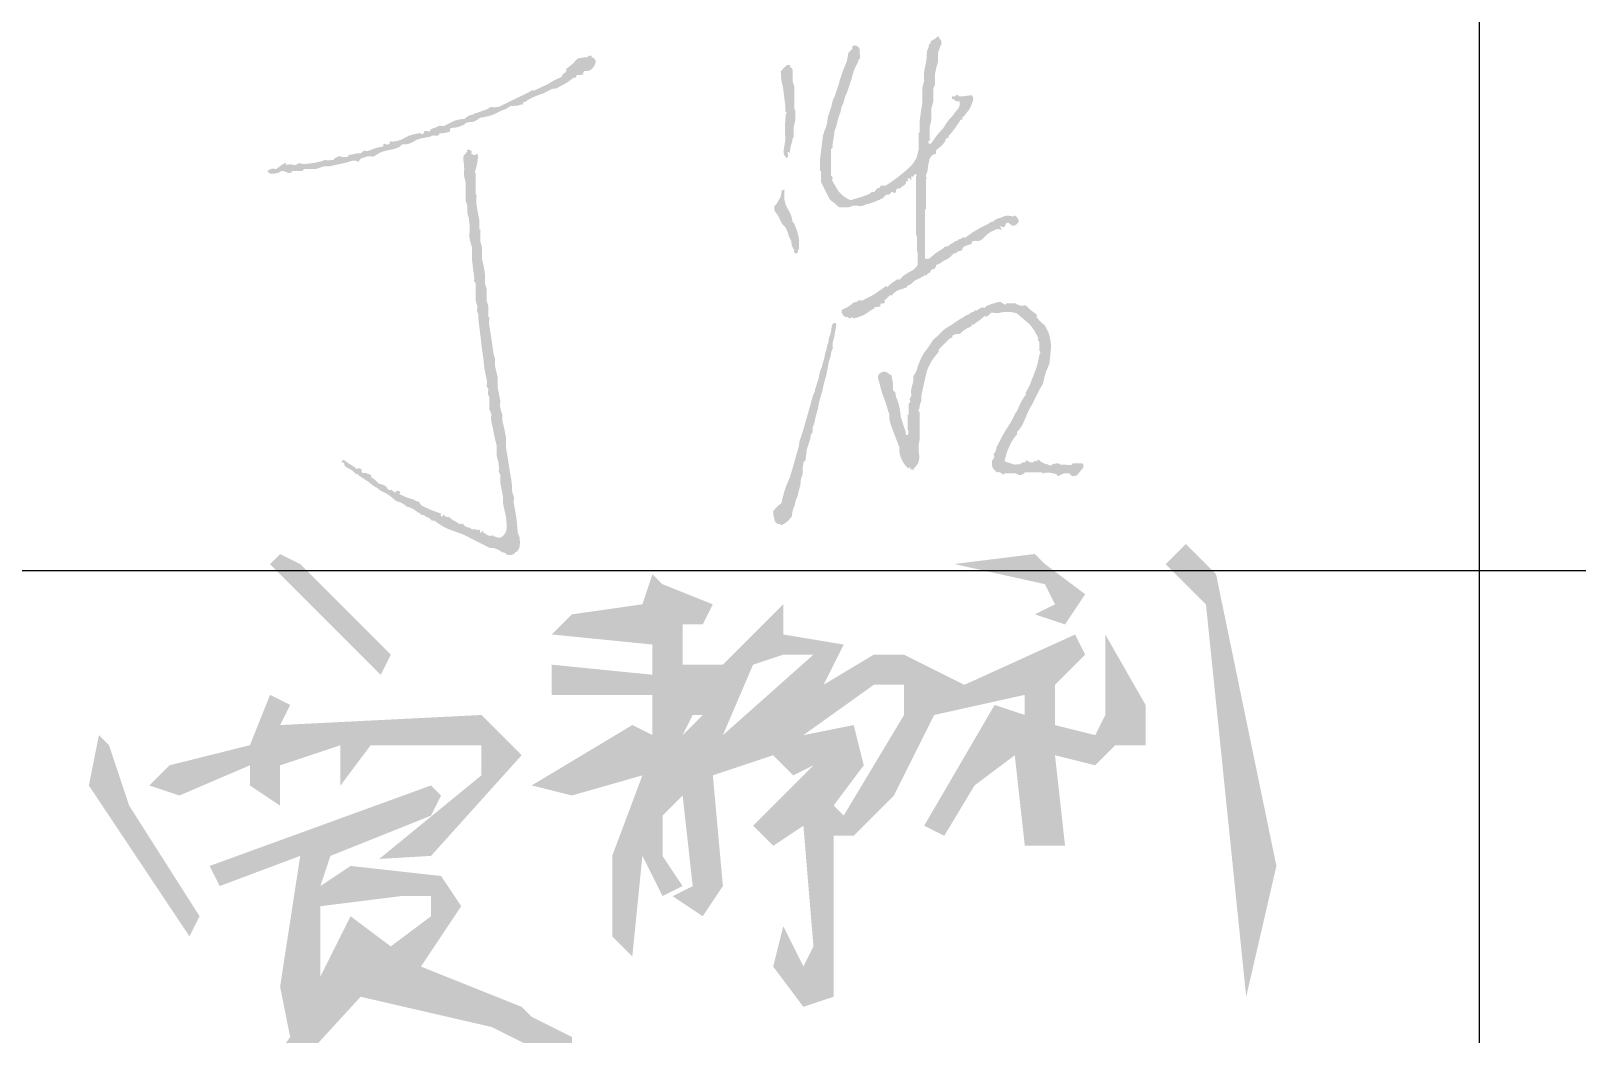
# Model space of a CAD drawing. Extents: x 6128144 to 12201635, y -1670122 to -706096.
# Drawn here: x 6270438 to 6271359, y -751641 to -751043 of the extents above; entities that cross this region are included whole.
import ezdxf

# ---------------------------------------------------------------- set-up
doc = ezdxf.new("R2010")
doc.units = 0
doc.header["$LTSCALE"] = 1000
doc.header["$MEASUREMENT"] = 0
doc.layers.get('0').update_dxf_attribs({"linetype": 'CONTINUOUS'})

msp = doc.modelspace()

# ---------------------------------------------------------------- hatches: boundary and pattern name
h = msp.add_hatch(color=256)
h.dxf.hatch_style = 1
h.paths.add_polyline_path([(6270687.55, -751102.93), (6270687.38, -751102.04), (6270687.53, -751101.44), (6270688.1, -751100.75), (6270691.22, -751100.4), (6270692.8, -751100), (6270695.72, -751098.84), (6270696.96, -751097.74), (6270697.88, -751097.34), (6270699.53, -751097.21), (6270701.25, -751097.04), (6270702.15, -751096.74), (6270703.62, -751095.85), (6270704.25, -751095.55), (6270704.55, -751095.31), (6270704.98, -751094.76), (6270710.39, -751093.74), (6270713.1, -751092.84), (6270718.05, -751090.4), (6270720.34, -751089.58), (6270721.46, -751089.02), (6270723.49, -751087.68), (6270725.24, -751087.56), (6270726.11, -751087.5), (6270727.85, -751087.41), (6270729.12, -751086.95), (6270729.78, -751086.78), (6270731.12, -751086.59), (6270731.04, -751085.9), (6270731.51, -751085.3), (6270732.21, -751085.23), (6270734.68, -751083.58), (6270736.01, -751082.86), (6270738.74, -751081.69), (6270740.24, -751081.08), (6270741.01, -751080.8), (6270742.55, -751080.33), (6270744.95, -751079.12), (6270746.14, -751078.52), (6270748.54, -751077.33), (6270750.37, -751077.24), (6270751.35, -751076.94), (6270752.9, -751075.97), (6270756.34, -751074.21), (6270758, -751073.16), (6270761.07, -751070.8), (6270761.72, -751070.8), (6270762.05, -751070.8), (6270762.7, -751070.8), (6270762.62, -751070.11), (6270762.77, -751069.66), (6270763.25, -751069.16), (6270764.79, -751069.22), (6270765.6, -751069.11), (6270767.06, -751068.62), (6270766.87, -751067.63), (6270767.69, -751066.68), (6270768.69, -751066.71), (6270770.21, -751066.62), (6270771.05, -751066.3), (6270772.23, -751065.35), (6270773.18, -751064.17), (6270773.58, -751063.49), (6270774.14, -751062.08), (6270774.38, -751061.11), (6270774.23, -751060.41), (6270773.59, -751059.63), (6270773.24, -751058.99), (6270772.68, -751058.72), (6270771.96, -751058.82), (6270771.96, -751058.38), (6270771.96, -751058.16), (6270771.96, -751057.73), (6270770.83, -751057.57), (6270770.09, -751057.79), (6270769.24, -751058.54), (6270766.93, -751058.73), (6270765.78, -751058.9), (6270763.52, -751059.36), (6270760.98, -751062.06), (6270759.61, -751063.32), (6270756.71, -751065.62), (6270756.8, -751066.74), (6270756.35, -751067.56), (6270755.35, -751068.07), (6270754.66, -751068.83), (6270754.37, -751069.3), (6270753.99, -751070.25), (6270750.42, -751071.94), (6270748.67, -751072.87), (6270745.28, -751074.88), (6270742.21, -751076.27), (6270740.69, -751076.98), (6270737.65, -751078.42), (6270736.53, -751078.26), (6270735.78, -751078.49), (6270734.93, -751079.24), (6270727.51, -751082.8), (6270723.8, -751084.59), (6270716.41, -751088.22), (6270715.32, -751088.23), (6270714.77, -751088.29), (6270713.69, -751088.49), (6270712.27, -751088.19), (6270711.29, -751088.41), (6270710.15, -751089.31), (6270707.43, -751090.3), (6270706.07, -751090.79), (6270703.34, -751091.76), (6270702.38, -751091.93), (6270701.88, -751092.18), (6270701.17, -751092.85), (6270699.79, -751092.94), (6270699.05, -751093.19), (6270697.9, -751093.94), (6270697.15, -751094.34), (6270696.79, -751094.63), (6270696.26, -751095.3), (6270693.84, -751095.52), (6270692.62, -751095.74), (6270690.27, -751096.39), (6270687.66, -751097.69), (6270686.35, -751098.34), (6270683.74, -751099.66), (6270681.77, -751099.38), (6270680.61, -751099.57), (6270678.84, -751100.48), (6270677.11, -751101.01), (6270676.23, -751101.57), (6270675.03, -751102.93), (6270673.78, -751102.51), (6270673.05, -751102.44), (6270671.76, -751102.65), (6270672.09, -751102.74), (6270672.25, -751103.2), (6270672.03, -751103.47), (6270671.4, -751104.23), (6270670.36, -751104.35), (6270669.58, -751103.74), (6270665.06, -751104.66), (6270662.8, -751105.45), (6270658.69, -751107.55), (6270656.38, -751108.38), (6270655.14, -751108.66), (6270652.7, -751108.92), (6270652.67, -751108.67), (6270652.36, -751108.52), (6270652.15, -751108.64), (6270651.62, -751108.89), (6270651.4, -751109.46), (6270651.61, -751110.01), (6270650.67, -751110.56), (6270649.92, -751110.64), (6270648.89, -751110.28), (6270648.47, -751110.12), (6270648.1, -751110.22), (6270647.8, -751110.55), (6270647.8, -751110.99), (6270647.8, -751111.2), (6270647.8, -751111.64), (6270643.81, -751112.61), (6270641.84, -751113.21), (6270638, -751114.63), (6270636.96, -751114.28), (6270636.22, -751114.35), (6270635.27, -751114.91), (6270634.43, -751115.67), (6270633.67, -751115.89), (6270632.55, -751115.72), (6270630.59, -751116.18), (6270629.61, -751116.4), (6270627.65, -751116.81), (6270627.53, -751116.6), (6270627.35, -751116.51), (6270627.1, -751116.54), (6270627.1, -751116.98), (6270627.1, -751117.19), (6270627.1, -751117.63), (6270625.41, -751118.05), (6270624.48, -751118.11), (6270622.75, -751117.9), (6270621.71, -751117.54), (6270620.97, -751117.62), (6270620.03, -751118.17), (6270619.04, -751118.63), (6270618.56, -751118.99), (6270617.85, -751119.81), (6270616.75, -751119.82), (6270616.2, -751119.87), (6270615.12, -751120.08), (6270613.39, -751119.83), (6270612.39, -751119.95), (6270610.77, -751120.62), (6270606.46, -751121.54), (6270604.26, -751121.87), (6270599.88, -751122.26), (6270598.21, -751121.72), (6270597.01, -751121.87), (6270595.52, -751122.8), (6270593.98, -751122.7), (6270593.21, -751122.59), (6270591.71, -751122.26), (6270590.92, -751122.64), (6270590.39, -751122.7), (6270589.53, -751122.53), (6270589.7, -751122.11), (6270589.6, -751121.73), (6270589.26, -751121.44), (6270587.01, -751122.86), (6270585.92, -751123.63), (6270583.81, -751125.25), (6270582.08, -751124.93), (6270581.05, -751125.06), (6270579.45, -751125.8), (6270578.98, -751125.9), (6270578.7, -751126.45), (6270578.91, -751126.89), (6270579.35, -751127.32), (6270579.56, -751127.54), (6270580, -751127.98), (6270582.08, -751128), (6270583.14, -751127.89), (6270585.17, -751127.43), (6270586.89, -751126.47), (6270588.27, -751126.39), (6270590.07, -751127.16), (6270591.31, -751127.61), (6270592.2, -751127.53), (6270593.34, -751126.89), (6270593.34, -751126.67), (6270593.34, -751126.56), (6270593.34, -751126.34), (6270595.74, -751126.34), (6270596.94, -751126.34), (6270599.33, -751126.34), (6270599.77, -751125.91), (6270599.99, -751125.69), (6270600.42, -751125.25), (6270603.14, -751125.25), (6270604.51, -751125.25), (6270607.23, -751125.25), (6270609.19, -751124.6), (6270610.17, -751124.27), (6270612.13, -751123.62), (6270614.87, -751123.66), (6270616.28, -751123.49), (6270618.94, -751122.8), (6270621.99, -751122.18), (6270623.52, -751121.85), (6270626.56, -751121.17), (6270628.62, -751120.4), (6270629.81, -751120.22), (6270632.01, -751120.35), (6270632.16, -751120.77), (6270632.76, -751120.92), (6270633.09, -751120.62), (6270633.53, -751119.97), (6270633.75, -751119.64), (6270634.18, -751118.99), (6270635.82, -751118.45), (6270636.63, -751118.17), (6270638.27, -751117.63), (6270639.69, -751117.59), (6270640.41, -751117.65), (6270641.81, -751117.9), (6270645.3, -751115.66), (6270647.31, -751114.8), (6270651.34, -751113.82), (6270653.91, -751113.32), (6270655.19, -751112.93), (6270657.6, -751111.91), (6270658.15, -751111.37), (6270658.42, -751111.09), (6270658.96, -751110.55), (6270661.52, -751110.46), (6270662.86, -751110.17), (6270665.22, -751109.19), (6270667.05, -751108.06), (6270668.07, -751107.61), (6270670.13, -751107.01), (6270672.3, -751106.57), (6270673.39, -751106.36), (6270675.57, -751105.92), (6270676.97, -751105.28), (6270677.86, -751105.16), (6270679.38, -751105.38), (6270680.31, -751105.23), (6270680.85, -751104.84), (6270681.29, -751104.01), (6270683.82, -751103.74), (6270685.08, -751103.52)])
h.paths.add_polyline_path([(6270704.14, -751151.51), (6270703.62, -751148.67), (6270703.17, -751145.43), (6270703.12, -751143.76), (6270703.34, -751140.5), (6270703.13, -751140.5), (6270702.8, -751140.5), (6270702.8, -751135.27), (6270702.8, -751132.66), (6270702.8, -751127.43), (6270702.38, -751127.28), (6270702.23, -751126.68), (6270702.53, -751126.34), (6270703.32, -751123.33), (6270703.65, -751121.8), (6270704.16, -751118.72), (6270704.17, -751117.61), (6270704.05, -751117.02), (6270703.62, -751116), (6270702.71, -751116.79), (6270701.65, -751116.89), (6270700.62, -751116.27), (6270700.29, -751116.18), (6270700.13, -751115.72), (6270700.35, -751115.45), (6270700.35, -751114.67), (6270699.99, -751114.12), (6270699.26, -751113.82), (6270698.52, -751113.59), (6270698, -751113.67), (6270697.35, -751114.09), (6270697.69, -751114.17), (6270697.84, -751114.64), (6270697.63, -751114.91), (6270696.92, -751115.82), (6270696.53, -751116.26), (6270695.72, -751117.08), (6270695.4, -751118.13), (6270695.34, -751118.72), (6270695.45, -751119.81), (6270695.89, -751123.49), (6270695.94, -751125.37), (6270695.72, -751129.07), (6270696.16, -751130.59), (6270696.37, -751131.35), (6270696.81, -751132.88), (6270696.81, -751137.45), (6270696.81, -751139.74), (6270696.81, -751144.31), (6270697.25, -751145.4), (6270697.46, -751145.95), (6270697.9, -751147.04), (6270697.72, -751150.1), (6270697.89, -751151.71), (6270698.72, -751154.66), (6270699.15, -751159), (6270699.21, -751161.2), (6270698.99, -751165.55), (6270699.53, -751168.19), (6270699.86, -751169.5), (6270700.62, -751172.09), (6270700.62, -751175.14), (6270700.62, -751176.66), (6270700.62, -751179.71), (6270700.73, -751180.58), (6270700.78, -751181.02), (6270700.89, -751181.89), (6270701.33, -751185.37), (6270701.55, -751187.12), (6270701.98, -751190.6), (6270701.78, -751191.72), (6270702.02, -751192.5), (6270702.8, -751193.32), (6270702.8, -751197.46), (6270702.8, -751199.53), (6270702.8, -751203.67), (6270703.24, -751205.2), (6270703.45, -751205.96), (6270703.89, -751207.48), (6270703.54, -751209.2), (6270703.67, -751210.26), (6270704.43, -751211.84), (6270704.43, -751213.15), (6270704.43, -751213.8), (6270704.43, -751215.11), (6270704.54, -751215.98), (6270704.6, -751216.41), (6270704.71, -751217.29), (6270705.14, -751220.77), (6270705.36, -751222.51), (6270705.79, -751226), (6270706.01, -751227.96), (6270706.12, -751228.94), (6270706.34, -751230.9), (6270706.78, -751233.95), (6270706.99, -751235.47), (6270707.43, -751238.52), (6270707.82, -751242.91), (6270708.15, -751245.1), (6270709.06, -751249.41), (6270709.5, -751251.55), (6270709.55, -751252.69), (6270709.33, -751254.86), (6270709.77, -751255.51), (6270709.99, -751255.84), (6270710.42, -751256.49), (6270710.03, -751258.43), (6270710.16, -751259.59), (6270710.97, -751261.4), (6270710.97, -751264.23), (6270710.97, -751265.64), (6270710.97, -751268.47), (6270711.4, -751269.56), (6270711.62, -751270.11), (6270712.06, -751271.2), (6270711.97, -751274.26), (6270712.14, -751275.84), (6270712.87, -751278.82), (6270713.71, -751283.42), (6270714.2, -751285.72), (6270715.32, -751290.26), (6270715.32, -751292.65), (6270715.32, -751293.85), (6270715.32, -751296.25), (6270716.21, -751299.44), (6270716.49, -751301.11), (6270716.69, -751304.42), (6270716.51, -751305.54), (6270716.74, -751306.29), (6270717.5, -751307.14), (6270717.5, -751309.32), (6270717.5, -751310.41), (6270717.5, -751312.58), (6270718.14, -751315.85), (6270718.47, -751317.49), (6270719.14, -751320.75), (6270719.05, -751323.82), (6270719.22, -751325.4), (6270719.95, -751328.38), (6270720.81, -751332.57), (6270721.08, -751334.72), (6270721.32, -751339), (6270720.92, -751341.25), (6270720.36, -751342.44), (6270718.86, -751344.17), (6270717.46, -751345.01), (6270716.28, -751345.09), (6270714.78, -751344.44), (6270714.05, -751344.42), (6270713.6, -751344.2), (6270713.15, -751343.62), (6270711.53, -751343.93), (6270710.54, -751343.8), (6270709.06, -751343.08), (6270708.57, -751342.46), (6270707.9, -751342.27), (6270707.16, -751342.54), (6270707.43, -751341.93), (6270707.34, -751341.38), (6270706.88, -751340.9), (6270706.34, -751341.45), (6270706.07, -751341.72), (6270705.52, -751342.26), (6270705.42, -751341.5), (6270705.36, -751341.12), (6270705.2, -751340), (6270704.58, -751340.37), (6270703.83, -751340.44), (6270702.8, -751340.09), (6270701.21, -751340.08), (6270700.34, -751339.83), (6270698.99, -751339), (6270697.41, -751338.66), (6270696.59, -751338.22), (6270695.45, -751337.09), (6270695.36, -751336.76), (6270694.9, -751336.6), (6270694.63, -751336.82), (6270693.12, -751336.74), (6270692.27, -751336.41), (6270691.09, -751335.46), (6270689.34, -751334.57), (6270688.5, -751334.01), (6270687.01, -751332.73), (6270685.87, -751332.77), (6270685.21, -751332.57), (6270684.28, -751331.92), (6270683.85, -751331.48), (6270683.63, -751331.26), (6270683.2, -751330.83), (6270683.2, -751331.37), (6270683.2, -751331.64), (6270683.2, -751332.19), (6270682.76, -751332.19), (6270682.54, -751332.19), (6270682.11, -751332.19), (6270681.89, -751331.64), (6270682.12, -751331.08), (6270682.65, -751330.83), (6270677.78, -751329.08), (6270675.37, -751328.1), (6270670.67, -751325.93), (6270669.83, -751325.11), (6270669.47, -751324.57), (6270669.04, -751323.48), (6270667.76, -751323.4), (6270667.07, -751323.14), (6270666.04, -751322.39), (6270662.35, -751321.25), (6270660.53, -751320.53), (6270657.06, -751318.85), (6270657.59, -751318.6), (6270657.81, -751318.03), (6270657.6, -751317.49), (6270656.8, -751317.11), (6270656.28, -751317.05), (6270655.42, -751317.21), (6270655.32, -751317.69), (6270654.77, -751317.96), (6270654.33, -751317.76), (6270653.58, -751317.36), (6270653.23, -751317.06), (6270652.7, -751316.4), (6270651.73, -751316.64), (6270651.03, -751316.49), (6270650.25, -751315.85), (6270649.41, -751314.55), (6270648.69, -751313.97), (6270647.25, -751313.4), (6270645.56, -751312.92), (6270644.71, -751312.44), (6270643.44, -751311.22), (6270642.55, -751310.24), (6270641.95, -751309.82), (6270640.72, -751309.32), (6270640.63, -751308.29), (6270640.24, -751307.67), (6270639.36, -751307.14), (6270638.35, -751306.9), (6270637.85, -751306.74), (6270636.91, -751306.32), (6270636.05, -751306.5), (6270635.52, -751306.43), (6270634.73, -751306.05), (6270634.9, -751305.17), (6270634.75, -751304.57), (6270634.18, -751303.87), (6270633.54, -751303.73), (6270633.21, -751303.68), (6270632.55, -751303.6), (6270631.99, -751304), (6270631.13, -751303.71), (6270630.92, -751303.05), (6270628.46, -751301.63), (6270627.26, -751300.87), (6270624.93, -751299.24), (6270624.38, -751298.7), (6270623.39, -751298.84), (6270623.02, -751299.51), (6270622.81, -751299.63), (6270622.72, -751299.82), (6270622.75, -751300.06), (6270623.43, -751299.98), (6270623.88, -751300.13), (6270624.38, -751300.6), (6270624.61, -751301.91), (6270625.13, -751302.67), (6270626.29, -751303.33), (6270628.54, -751304.56), (6270629.62, -751305.35), (6270631.46, -751307.14), (6270632.18, -751307.01), (6270632.76, -751307.3), (6270633.09, -751307.96), (6270636.91, -751310.4), (6270638.77, -751311.71), (6270642.35, -751314.49), (6270643.75, -751315.2), (6270644.43, -751315.65), (6270645.62, -751316.67), (6270649.8, -751318.85), (6270651.8, -751320.19), (6270655.42, -751323.2), (6270657.34, -751323.77), (6270658.29, -751324.16), (6270660.05, -751325.11), (6270661.26, -751326.17), (6270662.04, -751326.59), (6270663.59, -751327.02), (6270665.46, -751327.86), (6270666.37, -751328.42), (6270667.95, -751329.74), (6270669.16, -751330.27), (6270669.75, -751330.68), (6270670.67, -751331.64), (6270671.42, -751331.38), (6270672.08, -751331.57), (6270672.58, -751332.19), (6270674.39, -751332.94), (6270675.27, -751333.53), (6270676.66, -751334.91), (6270677.79, -751334.76), (6270678.53, -751334.98), (6270679.38, -751335.73), (6270683.07, -751338.2), (6270685.07, -751339.26), (6270689.19, -751340.9), (6270694.12, -751342.61), (6270696.54, -751343.66), (6270701.17, -751346.08), (6270705.31, -751348.13), (6270707.38, -751349.17), (6270711.51, -751351.25), (6270713.05, -751351.19), (6270713.86, -751351.31), (6270715.32, -751351.79), (6270716.67, -751352.48), (6270717.33, -751352.86), (6270718.59, -751353.7), (6270719.8, -751353.88), (6270720.45, -751354.21), (6270721.32, -751355.06), (6270723.15, -751355.4), (6270724.24, -751355.28), (6270725.94, -751354.52), (6270726.34, -751353.73), (6270726.97, -751353.37), (6270727.85, -751353.43), (6270727.72, -751352.71), (6270728.02, -751352.13), (6270728.67, -751351.79), (6270729.11, -751348.99), (6270729.17, -751347.54), (6270728.94, -751344.71), (6270728.5, -751343.62), (6270728.29, -751343.08), (6270727.85, -751341.99), (6270727.36, -751335.86), (6270726.98, -751332.8), (6270725.94, -751326.74), (6270725.51, -751324.38), (6270725.46, -751323.14), (6270725.67, -751320.75), (6270725.24, -751319.66), (6270725.02, -751319.12), (6270724.58, -751318.03), (6270724.34, -751313.21), (6270724.06, -751310.8), (6270723.22, -751306.05), (6270722.3, -751299.94), (6270721.81, -751296.89), (6270720.77, -751290.8), (6270720.77, -751288.41), (6270720.77, -751287.21), (6270720.77, -751284.81), (6270720.02, -751280.87), (6270719.59, -751278.9), (6270718.59, -751275.01), (6270718.77, -751272.6), (6270718.59, -751271.3), (6270717.78, -751269.02), (6270717.34, -751266.88), (6270717.29, -751265.74), (6270717.5, -751263.57), (6270716.86, -751260.3), (6270716.54, -751258.67), (6270715.87, -751255.4), (6270715.87, -751253.01), (6270715.87, -751251.81), (6270715.87, -751249.41), (6270715.23, -751246.58), (6270714.91, -751245.16), (6270714.24, -751242.34), (6270714.38, -751239.49), (6270714.21, -751238), (6270713.42, -751235.26), (6270712.6, -751229.37), (6270712.17, -751226.43), (6270711.24, -751220.55), (6270710.8, -751217.75), (6270710.74, -751216.3), (6270710.97, -751213.47), (6270710.75, -751213.47), (6270710.42, -751213.47), (6270710.42, -751211.08), (6270710.42, -751209.88), (6270710.42, -751207.48), (6270709.99, -751205.96), (6270709.77, -751205.2), (6270709.33, -751203.67), (6270709.33, -751200.84), (6270709.33, -751199.42), (6270709.33, -751196.59), (6270708.9, -751195.28), (6270708.68, -751194.63), (6270708.25, -751193.32), (6270708.25, -751190.93), (6270708.25, -751189.73), (6270708.25, -751187.33), (6270707.73, -751184.04), (6270707.4, -751182.4), (6270706.61, -751179.17), (6270706.61, -751176.33), (6270706.61, -751174.92), (6270706.61, -751172.09), (6270706.18, -751170.56), (6270705.96, -751169.8), (6270705.52, -751168.27), (6270705.52, -751165.44), (6270705.52, -751164.03), (6270705.52, -751161.19), (6270705.3, -751161.19), (6270704.98, -751161.19), (6270704.98, -751159.02), (6270704.98, -751157.93), (6270704.98, -751155.75), (6270704.41, -751152.92)])
h.paths.add_polyline_path([(6270909.46, -751257.58), (6270910.18, -751254.06), (6270910.62, -751252.31), (6270911.64, -751248.87), (6270912.08, -751246.69), (6270912.3, -751245.6), (6270912.73, -751243.42), (6270913.22, -751240.78), (6270913.55, -751239.46), (6270914.36, -751236.89), (6270914.67, -751234.88), (6270914.95, -751233.87), (6270915.73, -751231.99), (6270915.62, -751229.36), (6270915.79, -751227.98), (6270916.54, -751225.45), (6270917.08, -751222.19), (6270917.35, -751220.55), (6270917.9, -751217.29), (6270917.26, -751217.15), (6270916.93, -751217.09), (6270916.27, -751217.01), (6270915.83, -751217.45), (6270915.62, -751217.67), (6270915.18, -751218.1), (6270914.73, -751221.53), (6270914.34, -751223.25), (6270913.28, -751226.54), (6270913.08, -751228.33), (6270912.85, -751229.23), (6270912.19, -751230.9), (6270911.91, -751232.67), (6270911.69, -751233.56), (6270911.1, -751235.26), (6270910.64, -751237.91), (6270910.31, -751239.23), (6270909.46, -751241.79), (6270909.23, -751243.15), (6270909, -751243.83), (6270908.37, -751245.06), (6270907.82, -751246.99), (6270907.6, -751247.98), (6270907.29, -751249.96), (6270906.41, -751252.57), (6270905.98, -751253.88), (6270905.11, -751256.49), (6270904.96, -751257.86), (6270904.72, -751258.58), (6270904.02, -751259.76), (6270901.64, -751268.26), (6270900.44, -751272.51), (6270898.03, -751281), (6270897.16, -751283.61), (6270896.72, -751284.92), (6270895.85, -751287.53), (6270895.53, -751290.08), (6270895.26, -751291.35), (6270894.49, -751293.8), (6270892.78, -751299.91), (6270891.91, -751302.96), (6270890.13, -751309.04), (6270887.89, -751314.23), (6270886.95, -751316.93), (6270885.5, -751322.39), (6270885.26, -751323.94), (6270884.66, -751324.83), (6270883.32, -751325.65), (6270882.12, -751326.96), (6270881.52, -751327.61), (6270880.33, -751328.92), (6270880.19, -751330.89), (6270880.31, -751331.93), (6270880.87, -751333.82), (6270881.14, -751335.28), (6270881.75, -751336.12), (6270883.05, -751336.82), (6270883.98, -751336.86), (6270884.5, -751337.05), (6270885.23, -751337.63), (6270887.88, -751335.91), (6270889.13, -751334.84), (6270891.22, -751332.46), (6270891.66, -751329.46), (6270892.05, -751327.95), (6270893.13, -751325.11), (6270893.51, -751323.08), (6270893.85, -751322.06), (6270894.76, -751320.21), (6270895.3, -751317.57), (6270895.63, -751316.26), (6270896.39, -751313.67), (6270896.51, -751311.01), (6270896.79, -751309.63), (6270897.76, -751307.14), (6270897.72, -751304.3), (6270897.83, -751302.86), (6270898.3, -751300.06), (6270898.74, -751299.62), (6270898.95, -751299.41), (6270899.39, -751298.97), (6270899.73, -751296.36), (6270899.9, -751295.05), (6270900.21, -751292.44), (6270901.08, -751289.82), (6270901.51, -751288.51), (6270902.38, -751285.9), (6270902.45, -751284.28), (6270902.78, -751283.39), (6270903.75, -751282.09), (6270903.6, -751280.11), (6270903.78, -751279.01), (6270904.56, -751277.19), (6270905.32, -751273.68), (6270905.76, -751271.93), (6270906.74, -751268.47), (6270907.56, -751264.06), (6270908.11, -751261.87)])
h.paths.add_polyline_path([(6270967.46, -751286.45), (6270967.46, -751279.91), (6270967.46, -751276.64), (6270967.46, -751270.11), (6270966.88, -751269.8), (6270966.74, -751268.96), (6270967.19, -751268.47), (6270967.54, -751266.26), (6270967.81, -751265.15), (6270968.55, -751263.03), (6270968.51, -751260.84), (6270968.62, -751259.72), (6270969.09, -751257.58), (6270969.86, -751254.1), (6270970.24, -751252.36), (6270971, -751248.87), (6270971.94, -751245.27), (6270972.61, -751243.49), (6270974.27, -751240.16), (6270976.01, -751237.68), (6270976.94, -751236.48), (6270978.9, -751234.17), (6270978.72, -751233.53), (6270978.79, -751233.08), (6270979.17, -751232.53), (6270981.67, -751230.03), (6270982.93, -751228.78), (6270985.43, -751226.27), (6270986.09, -751225.95), (6270986.41, -751225.79), (6270987.06, -751225.45), (6270986.98, -751224.76), (6270987.46, -751224.16), (6270988.15, -751224.09), (6270988.64, -751223.61), (6270989.1, -751223.45), (6270989.79, -751223.55), (6270991.1, -751223.58), (6270991.94, -751223.2), (6270992.78, -751222.19), (6270994.94, -751220.68), (6270996.1, -751220.01), (6270998.5, -751218.92), (6270998.5, -751218.48), (6270998.5, -751218.27), (6270998.5, -751217.83), (6270999.25, -751218.09), (6270999.91, -751217.9), (6271000.41, -751217.29), (6271002.79, -751215.68), (6271003.94, -751214.8), (6271006.12, -751212.93), (6271007.1, -751213.17), (6271007.8, -751213.02), (6271008.57, -751212.38), (6271009.23, -751211.73), (6271009.56, -751211.4), (6271010.21, -751210.75), (6271012.04, -751211.02), (6271012.98, -751211.08), (6271014.84, -751211.02), (6271016.97, -751210.54), (6271018.09, -751210.43), (6271020.28, -751210.48), (6271022.38, -751210.56), (6271023.44, -751210.73), (6271025.46, -751211.29), (6271028.64, -751213.99), (6271030.22, -751215.35), (6271033.35, -751218.1), (6271035.54, -751221.11), (6271036.53, -751222.7), (6271038.25, -751226), (6271037.91, -751226.83), (6271038.11, -751227.6), (6271038.8, -751228.18), (6271038.8, -751230.35), (6271038.8, -751231.44), (6271038.8, -751233.62), (6271039.38, -751233.93), (6271039.52, -751234.77), (6271039.07, -751235.26), (6271037.77, -751241.25), (6271036.89, -751244.23), (6271034.71, -751249.96), (6271033.35, -751253.56), (6271032.52, -751255.32), (6271030.63, -751258.67), (6271030.89, -751259.42), (6271030.7, -751260.08), (6271030.09, -751260.58), (6271028.22, -751263.61), (6271027.4, -751265.2), (6271026, -751268.47), (6271025.72, -751269.21), (6271025.48, -751269.57), (6271024.91, -751270.11), (6271023.82, -751272.29), (6271023.28, -751273.38), (6271022.19, -751275.55), (6271018.32, -751281.71), (6271016.51, -751284.88), (6271013.2, -751291.35), (6271012.96, -751292.99), (6271012.59, -751293.85), (6271011.57, -751295.16), (6271011.96, -751296.54), (6271011.81, -751297.5), (6271011.03, -751298.7), (6271010.69, -751298.78), (6271010.54, -751299.25), (6271010.75, -751299.51), (6271010.49, -751301.25), (6271010.62, -751302.25), (6271011.3, -751303.87), (6271012.17, -751304.74), (6271012.6, -751305.18), (6271013.48, -751306.05), (6271014.7, -751305.85), (6271015.52, -751306.07), (6271016.47, -751306.87), (6271016.96, -751307.32), (6271017.79, -751307.18), (6271018.1, -751306.59), (6271020.72, -751306.59), (6271022.03, -751306.59), (6271024.64, -751306.59), (6271026.35, -751307.55), (6271027.73, -751307.63), (6271029.54, -751306.87), (6271029.88, -751306.67), (6271030.03, -751306.44), (6271030.09, -751306.05), (6271034.22, -751306.05), (6271036.29, -751306.05), (6271040.43, -751306.05), (6271040.74, -751306.63), (6271041.58, -751306.77), (6271042.07, -751306.32), (6271044.92, -751306.31), (6271046.37, -751306.48), (6271049.15, -751307.14), (6271049.27, -751307.74), (6271049.63, -751308.1), (6271050.23, -751308.23), (6271052.53, -751307.03), (6271053.91, -751306.68), (6271056.5, -751306.59), (6271057.15, -751307.25), (6271057.48, -751307.57), (6271058.13, -751308.23), (6271059.45, -751308.33), (6271060.18, -751308.21), (6271061.4, -751307.68), (6271062.8, -751305.93), (6271063.51, -751305.06), (6271064.94, -751303.33), (6271065.19, -751302.25), (6271065.04, -751301.5), (6271064.39, -751300.6), (6271062.21, -751300.6), (6271061.13, -751300.6), (6271058.95, -751300.6), (6271058.51, -751301.04), (6271058.29, -751301.26), (6271057.86, -751301.69), (6271055.24, -751301.58), (6271053.94, -751301.52), (6271051.32, -751301.42), (6271050.43, -751300.76), (6271049.68, -751300.61), (6271048.6, -751300.88), (6271047.83, -751300.94), (6271047.45, -751300.99), (6271046.69, -751301.15), (6271046.06, -751301.9), (6271045.03, -751302.02), (6271044.24, -751301.42), (6271042.43, -751301.01), (6271041.52, -751300.67), (6271039.89, -751299.79), (6271039.13, -751299.09), (6271038.66, -751298.8), (6271037.71, -751298.43), (6271037.71, -751298.86), (6271037.71, -751299.08), (6271037.71, -751299.51), (6271037.06, -751299.38), (6271036.73, -751299.32), (6271036.08, -751299.24), (6271035.75, -751299.57), (6271035.59, -751299.73), (6271035.26, -751300.06), (6271033.81, -751300.1), (6271033.01, -751299.92), (6271031.72, -751299.24), (6271031.43, -751298.9), (6271031.05, -751298.8), (6271030.63, -751298.97), (6271030.63, -751299.41), (6271030.63, -751299.62), (6271030.63, -751300.06), (6271029.25, -751300.09), (6271028.48, -751300.35), (6271027.36, -751301.15), (6271024.74, -751301.42), (6271023.3, -751301.24), (6271020.83, -751300.33), (6271019.68, -751300.1), (6271019.1, -751299.87), (6271018.1, -751299.24), (6271019.33, -751294.65), (6271020.16, -751292.38), (6271022.19, -751288.08), (6271023.45, -751286.02), (6271024.17, -751285.02), (6271025.73, -751283.18), (6271025.47, -751282.43), (6271025.66, -751281.77), (6271026.27, -751281.27), (6271028.37, -751278.34), (6271029.27, -751276.72), (6271030.63, -751273.38), (6271032.07, -751270.02), (6271032.89, -751268.37), (6271034.71, -751265.21), (6271035.8, -751263.03), (6271036.35, -751261.94), (6271037.44, -751259.76), (6271038.77, -751257.1), (6271039.48, -751255.79), (6271040.98, -751253.23), (6271042.14, -751248.33), (6271042.91, -751245.91), (6271044.79, -751241.25), (6271044.98, -751240.39), (6271045.03, -751239.95), (6271045.06, -751239.07), (6271045.39, -751235.8), (6271045.55, -751234.17), (6271045.88, -751230.9), (6271045.52, -751227.82), (6271045.24, -751226.29), (6271044.52, -751223.28), (6271043.54, -751221.31), (6271043.05, -751220.33), (6271042.07, -751218.37), (6271039.94, -751216.59), (6271038.95, -751215.6), (6271037.16, -751213.47), (6271037.39, -751212.57), (6271037.11, -751211.83), (6271036.35, -751211.29), (6271033.92, -751209.51), (6271032.76, -751208.52), (6271030.63, -751206.39), (6271028.58, -751206.77), (6271027.38, -751206.64), (6271025.13, -751205.71), (6271025.18, -751205.3), (6271022.79, -751205.3), (6271021.59, -751205.3), (6271019.19, -751205.3), (6271018.87, -751205.88), (6271018.05, -751206.02), (6271017.56, -751205.58), (6271015.87, -751204.56), (6271014.53, -751204.41), (6271012.66, -751205.03), (6271010.66, -751205.56), (6271009.67, -751205.89), (6271007.76, -751206.67), (6271007.04, -751207.13), (6271006.71, -751207.41), (6271006.12, -751208.03), (6271004.95, -751207.7), (6271004.11, -751207.85), (6271003.13, -751208.57), (6271002.5, -751208.87), (6271002.19, -751209.11), (6271001.77, -751209.66), (6271001.02, -751209.4), (6271000.36, -751209.59), (6270999.86, -751210.21), (6270998.35, -751210.75), (6270997.61, -751211.15), (6270996.32, -751212.11), (6270995.36, -751212.28), (6270994.85, -751212.53), (6270994.14, -751213.2), (6270991.01, -751215.02), (6270989.48, -751216.01), (6270986.52, -751218.1), (6270983.06, -751220.16), (6270981.42, -751221.46), (6270978.62, -751224.36), (6270976.19, -751226.38), (6270975.09, -751227.65), (6270973.45, -751230.35), (6270970.06, -751234.89), (6270968.6, -751237.41), (6270966.37, -751242.61), (6270965.66, -751245.25), (6270965.09, -751246.55), (6270963.65, -751248.87), (6270963.71, -751251.29), (6270963.54, -751252.55), (6270962.83, -751254.86), (6270962.4, -751257), (6270962.34, -751258.14), (6270962.56, -751260.31), (6270962.12, -751261.18), (6270961.91, -751261.61), (6270961.47, -751262.48), (6270961.9, -751263.51), (6270961.71, -751264.43), (6270960.93, -751265.21), (6270960.93, -751267.82), (6270960.93, -751269.13), (6270960.93, -751271.74), (6270960.38, -751271.74), (6270960.38, -751275.45), (6270960.38, -751277.3), (6270960.38, -751281), (6270960.8, -751281.16), (6270960.95, -751281.75), (6270960.65, -751282.09), (6270960.71, -751282.75), (6270960.65, -751283.12), (6270960.38, -751283.72), (6270959.94, -751283.72), (6270959.73, -751283.72), (6270959.29, -751283.72), (6270959.13, -751282.17), (6270958.96, -751281.39), (6270958.47, -751279.91), (6270957.6, -751277.3), (6270957.17, -751275.99), (6270956.3, -751273.38), (6270955.63, -751268.16), (6270955.02, -751265.55), (6270953.3, -751260.58), (6270953.11, -751259.03), (6270952.72, -751258.19), (6270951.67, -751257.04), (6270951.52, -751253.31), (6270951.3, -751251.44), (6270950.58, -751247.78), (6270949.86, -751247.91), (6270949.28, -751247.61), (6270948.94, -751246.96), (6270947.55, -751246.26), (6270946.69, -751246.07), (6270945.13, -751246.15), (6270945.11, -751246.39), (6270944.8, -751246.54), (6270944.59, -751246.42), (6270943.29, -751247.37), (6270942.76, -751248.35), (6270942.68, -751249.96), (6270943.58, -751253.22), (6270944.01, -751254.85), (6270944.86, -751258.13), (6270946.89, -751263.62), (6270947.82, -751266.4), (6270949.49, -751272.01), (6270949.47, -751274.32), (6270949.64, -751275.52), (6270950.31, -751277.73), (6270952.32, -751283.2), (6270953.36, -751285.92), (6270955.48, -751291.35), (6270955.41, -751293.76), (6270955.59, -751295.03), (6270956.3, -751297.34), (6270957.72, -751300.14), (6270958.61, -751301.48), (6270960.65, -751303.87), (6270960.9, -751303.34), (6270961.47, -751303.11), (6270962.01, -751303.33), (6270962.01, -751303.76), (6270962.01, -751303.98), (6270962.01, -751304.42), (6270962.9, -751304.24), (6270963.5, -751304.39), (6270964.19, -751304.96), (6270963.97, -751304.06), (6270964.24, -751303.31), (6270965.01, -751302.78), (6270965.41, -751302.03), (6270965.7, -751301.68), (6270966.37, -751301.15), (6270967.02, -751299.04), (6270967.19, -751297.91), (6270967.19, -751295.7), (6270966.79, -751292.02), (6270966.85, -751290.1)])
h.paths.add_polyline_path([(6270946.82, -751203.11), (6270947.58, -751202.58), (6270948.45, -751201.71), (6270948.89, -751201.27), (6270949.76, -751200.4), (6270950.57, -751200.59), (6270951.25, -751200.3), (6270951.67, -751199.59), (6270953.4, -751198.16), (6270954.44, -751197.58), (6270956.57, -751196.86), (6270957.88, -751196.43), (6270958.53, -751196.21), (6270959.84, -751195.77), (6270959.84, -751195.45), (6270959.84, -751194.96), (6270961.78, -751194.12), (6270962.71, -751193.48), (6270964.19, -751191.96), (6270966.37, -751190.87), (6270967.46, -751190.33), (6270969.64, -751189.24), (6270969.98, -751189.04), (6270970.13, -751188.81), (6270970.18, -751188.42), (6270970.93, -751188.69), (6270971.59, -751188.5), (6270972.09, -751187.88), (6270972.76, -751187.31), (6270973.17, -751187.08), (6270973.99, -751186.79), (6270973.92, -751186.1), (6270974.07, -751185.66), (6270974.54, -751185.16), (6270975.85, -751184.93), (6270976.6, -751184.4), (6270977.26, -751183.25), (6270977.26, -751182.92), (6270977.26, -751182.43), (6270979.13, -751181.72), (6270980.04, -751181.21), (6270981.62, -751179.98), (6270984.41, -751178.61), (6270985.75, -751177.62), (6270987.88, -751175.35), (6270988.69, -751175.54), (6270989.37, -751175.25), (6270989.79, -751174.54), (6270990.98, -751174.2), (6270991.58, -751174.04), (6270992.78, -751173.72), (6270993.08, -751172.36), (6270993.7, -751171.59), (6270994.96, -751171), (6270996.35, -751170.47), (6270997.06, -751170.26), (6270998.5, -751169.91), (6270998.42, -751169.22), (6270998.57, -751168.77), (6270999.04, -751168.27), (6270999.86, -751168.1), (6271000.68, -751168), (6271002.47, -751168.12), (6271003.51, -751167.86), (6271005.04, -751166.91), (6271007.38, -751164.42), (6271008.82, -751163.33), (6271011.84, -751161.74), (6271012.95, -751161.19), (6271013.6, -751161.01), (6271014.84, -751160.92), (6271015.3, -751161.39), (6271016.01, -751161.39), (6271016.47, -751160.92), (6271015.93, -751160.38), (6271015.65, -751160.11), (6271015.11, -751159.56), (6271016.22, -751159.53), (6271016.82, -751159.65), (6271017.83, -751160.11), (6271018.39, -751159.02), (6271018.66, -751158.48), (6271019.19, -751157.38), (6271019.94, -751157.12), (6271020.6, -751157.31), (6271021.1, -751157.93), (6271021.73, -751158.22), (6271022.04, -751158.46), (6271022.46, -751159.02), (6271023.6, -751159.05), (6271024.25, -751158.85), (6271025.18, -751158.2), (6271025.62, -751157.76), (6271025.84, -751157.55), (6271026.27, -751157.11), (6271026.56, -751156.04), (6271026.4, -751155.27), (6271025.73, -751154.39), (6271025.2, -751153.51), (6271024.57, -751153.12), (6271023.55, -751153.03), (6271023.39, -751153.45), (6271022.8, -751153.6), (6271022.46, -751153.3), (6271019.84, -751152.99), (6271018.39, -751153.18), (6271015.93, -751154.12), (6271013.84, -751154.79), (6271012.82, -751155.3), (6271011.03, -751156.57), (6271010.07, -751156.73), (6271009.56, -751156.99), (6271008.85, -751157.65), (6271006.67, -751158.74), (6271005.58, -751159.29), (6271003.4, -751160.38), (6270999.81, -751162.5), (6270998.06, -751163.65), (6270994.69, -751166.1), (6270993.56, -751165.94), (6270992.82, -751166.16), (6270991.97, -751166.91), (6270991.01, -751167.08), (6270990.5, -751167.34), (6270989.79, -751168), (6270988.83, -751168.17), (6270988.32, -751168.42), (6270987.61, -751169.09), (6270986.21, -751169.8), (6270985.54, -751170.25), (6270984.34, -751171.27), (6270983.03, -751171.42), (6270982.32, -751171.75), (6270981.35, -751172.63), (6270977.91, -751174.78), (6270976.26, -751175.99), (6270973.18, -751178.62), (6270972.41, -751178.73), (6270972.03, -751178.78), (6270971.27, -751178.89), (6270971.15, -751178.68), (6270970.97, -751178.59), (6270970.73, -751178.62), (6270970.73, -751166.86), (6270970.73, -751160.98), (6270970.73, -751149.21), (6270971.27, -751149.21), (6270971.27, -751142.03), (6270971.27, -751138.43), (6270971.27, -751131.24), (6270971.51, -751131.22), (6270971.67, -751130.91), (6270971.54, -751130.7), (6270971.28, -751129.18), (6270971.41, -751128.27), (6270972.09, -751126.89), (6270972.48, -751123.71), (6270972.76, -751122.12), (6270973.45, -751118.99), (6270974.55, -751117.39), (6270975.45, -751116.68), (6270977.26, -751116), (6270977.11, -751114.87), (6270977.33, -751114.13), (6270978.08, -751113.27), (6270980.14, -751111.65), (6270981.09, -751110.7), (6270982.71, -751108.64), (6270982.81, -751107.49), (6270983.73, -751106.69), (6270984.89, -751106.74), (6270984.62, -751105.99), (6270984.81, -751105.33), (6270985.43, -751104.83), (6270988.2, -751101.36), (6270989.51, -751099.55), (6270991.97, -751095.85), (6270992.4, -751095.85), (6270992.62, -751095.85), (6270993.05, -751095.85), (6270992.83, -751094.94), (6270993.11, -751094.2), (6270993.87, -751093.67), (6270996.59, -751090.34), (6270997.73, -751088.4), (6270999.32, -751084.41), (6270999.44, -751083.43), (6270999.38, -751082.89), (6270999.04, -751081.96), (6270998.72, -751081.63), (6270998.55, -751081.47), (6270998.23, -751081.14), (6270995.31, -751081.6), (6270993.83, -751081.77), (6270990.88, -751081.96), (6270990.54, -751081.31), (6270989.96, -751081.02), (6270989.24, -751081.14), (6270988.67, -751081.84), (6270987.9, -751082.03), (6270987.06, -751081.69), (6270986.68, -751082.48), (6270986.62, -751083.01), (6270986.73, -751083.58), (6270987.34, -751083.38), (6270987.61, -751083.59), (6270988.93, -751084.53), (6270989.81, -751084.84), (6270991.42, -751084.95), (6270991.33, -751086.99), (6270991.03, -751088.07), (6270990.06, -751089.86), (6270989.41, -751090.19), (6270989.12, -751090.77), (6270989.24, -751091.49), (6270988.55, -751091.41), (6270987.95, -751091.89), (6270987.88, -751092.58), (6270985.1, -751095.61), (6270983.83, -751097.27), (6270981.62, -751100.75), (6270978.47, -751104.27), (6270976.98, -751106.14), (6270974.27, -751110.01), (6270973.72, -751110.01), (6270973.45, -751110.01), (6270972.91, -751110.01), (6270972.68, -751109.1), (6270972.96, -751108.36), (6270973.72, -751107.83), (6270973.85, -751107.62), (6270973.69, -751107.31), (6270973.45, -751107.28), (6270973.45, -751104.45), (6270973.45, -751103.03), (6270973.45, -751100.2), (6270973.89, -751098.46), (6270974.1, -751097.59), (6270974.54, -751095.85), (6270974.54, -751093.01), (6270974.54, -751091.6), (6270974.54, -751088.77), (6270974.98, -751087.24), (6270975.19, -751086.48), (6270975.63, -751084.95), (6270975.63, -751081.91), (6270975.63, -751080.38), (6270975.63, -751077.33), (6270976.06, -751076.24), (6270976.28, -751075.7), (6270976.72, -751074.61), (6270976.72, -751071.99), (6270976.72, -751070.69), (6270976.72, -751068.07), (6270977.26, -751065.43), (6270977.59, -751064.12), (6270978.35, -751061.54), (6270978.35, -751059.36), (6270978.35, -751058.27), (6270978.35, -751056.09), (6270978.91, -751054.57), (6270979.18, -751053.81), (6270979.71, -751052.28), (6270980.39, -751050.9), (6270980.52, -751049.99), (6270980.26, -751048.47), (6270979.52, -751047.75), (6270979.22, -751047.27), (6270978.9, -751046.29), (6270978.18, -751046.17), (6270977.59, -751046.46), (6270977.26, -751047.11), (6270975.99, -751047.93), (6270975.33, -751048.31), (6270973.99, -751049.01), (6270974.12, -751049.73), (6270973.83, -751050.32), (6270973.18, -751050.65), (6270972.79, -751052.43), (6270972.51, -751053.32), (6270971.82, -751055), (6270971.59, -751059.17), (6270971.31, -751061.26), (6270970.46, -751065.35), (6270970.01, -751068.15), (6270969.96, -751069.61), (6270970.18, -751072.43), (6270969.75, -751074.17), (6270969.53, -751075.04), (6270969.09, -751076.79), (6270969.09, -751080.16), (6270969.09, -751081.85), (6270969.09, -751085.23), (6270968.98, -751085.99), (6270968.93, -751086.37), (6270968.82, -751087.13), (6270968.39, -751090.18), (6270968.17, -751091.71), (6270967.73, -751094.76), (6270967.62, -751095.52), (6270967.57, -751095.9), (6270967.46, -751096.66), (6270967.46, -751099.39), (6270967.46, -751100.75), (6270967.46, -751103.47), (6270966.92, -751103.47), (6270966.92, -751107.39), (6270966.92, -751109.35), (6270966.92, -751113.27), (6270966.39, -751115.46), (6270966.12, -751116.55), (6270965.55, -751118.72), (6270963.38, -751122.1), (6270962.03, -751123.68), (6270959.02, -751126.34), (6270954.5, -751130.04), (6270952.15, -751131.79), (6270947.31, -751135.06), (6270946, -751135.06), (6270945.35, -751135.06), (6270944.04, -751135.06), (6270944.04, -751135.49), (6270944.04, -751135.71), (6270944.04, -751136.14), (6270942.36, -751136.75), (6270941.52, -751137.4), (6270940.5, -751138.87), (6270939.33, -751138.79), (6270938.57, -751139.09), (6270937.78, -751139.96), (6270933.92, -751141.43), (6270931.95, -751142.09), (6270927.98, -751143.22), (6270927.06, -751143.59), (6270926.5, -751143.65), (6270925.53, -751143.5), (6270922.66, -751141.79), (6270921.31, -751140.72), (6270918.99, -751138.32), (6270917.45, -751135.72), (6270916.69, -751134.41), (6270915.18, -751131.79), (6270915.61, -751130.76), (6270915.43, -751129.85), (6270914.64, -751129.07), (6270914.64, -751122.75), (6270914.64, -751119.59), (6270914.64, -751113.27), (6270915.4, -751112.74), (6270915.67, -751112), (6270915.45, -751111.09), (6270915.89, -751108.48), (6270916.11, -751107.17), (6270916.54, -751104.56), (6270916.71, -751102.77), (6270916.94, -751101.86), (6270917.63, -751100.2), (6270918.56, -751096.46), (6270919.11, -751094.6), (6270920.35, -751090.95), (6270920.74, -751088.91), (6270921.08, -751087.9), (6270921.99, -751086.04), (6270922.62, -751083.36), (6270923.06, -751082.03), (6270924.17, -751079.51), (6270925.26, -751076.24), (6270925.8, -751074.61), (6270926.89, -751071.34), (6270928, -751067.28), (6270928.78, -751065.28), (6270930.7, -751061.54), (6270930.99, -751060.36), (6270931.29, -751059.76), (6270932.06, -751058.82), (6270931.83, -751056.87), (6270931.78, -751055.88), (6270931.79, -751053.91), (6270931.32, -751052.86), (6270930.87, -751052.34), (6270929.88, -751051.74), (6270928.8, -751051.48), (6270928.06, -751051.63), (6270927.16, -751052.28), (6270927.39, -751053.18), (6270927.11, -751053.93), (6270926.35, -751054.46), (6270925.8, -751055), (6270925.53, -751055.28), (6270924.98, -751055.82), (6270924.29, -751059.97), (6270923.67, -751062.04), (6270921.99, -751065.9), (6270921.12, -751068.51), (6270920.68, -751069.82), (6270919.81, -751072.43), (6270919.59, -751073.3), (6270919.48, -751073.74), (6270919.27, -751074.61), (6270918.39, -751077.22), (6270917.96, -751078.53), (6270917.09, -751081.14), (6270915.94, -751083.65), (6270915.5, -751084.99), (6270914.91, -751087.68), (6270914.04, -751090.29), (6270913.6, -751091.6), (6270912.73, -751094.21), (6270912.28, -751097.78), (6270911.83, -751099.57), (6270910.55, -751102.93), (6270909.92, -751105.05), (6270909.7, -751106.16), (6270909.46, -751108.37), (6270909.03, -751111.86), (6270908.81, -751113.6), (6270908.37, -751117.08), (6270908.27, -751117.96), (6270908.21, -751118.39), (6270908.1, -751119.26), (6270908.1, -751122.09), (6270908.1, -751123.51), (6270908.1, -751126.34), (6270908.32, -751126.34), (6270908.65, -751126.34), (6270908.65, -751128.96), (6270908.65, -751130.26), (6270908.65, -751132.88), (6270908.76, -751133.09), (6270908.81, -751133.2), (6270908.92, -751133.42), (6270910.44, -751136.47), (6270911.21, -751138), (6270912.73, -751141.05), (6270913.79, -751143.1), (6270914.64, -751144.08), (6270916.54, -751145.4), (6270917.74, -751146.49), (6270918.34, -751147.04), (6270919.54, -751148.12), (6270921.72, -751148.12), (6270922.81, -751148.12), (6270924.98, -751148.12), (6270927.25, -751147.24), (6270928.54, -751147), (6270930.97, -751147.04), (6270931, -751147.28), (6270931.31, -751147.43), (6270931.52, -751147.31), (6270932.97, -751147.22), (6270933.72, -751147.05), (6270935.06, -751146.49), (6270939.28, -751145.22), (6270941.37, -751144.45), (6270945.4, -751142.68), (6270946.28, -751141.81), (6270946.71, -751141.37), (6270947.58, -751140.5), (6270948.75, -751140.58), (6270949.52, -751140.28), (6270950.31, -751139.41), (6270950.55, -751138.91), (6270951.25, -751138.78), (6270951.67, -751139.14), (6270952.21, -751139.52), (6270952.91, -751139.4), (6270953.3, -751138.87), (6270953.39, -751137.84), (6270953.78, -751137.22), (6270954.66, -751136.69), (6270955.47, -751136.88), (6270956.15, -751136.59), (6270956.57, -751135.87), (6270957.8, -751135.21), (6270958.38, -751134.75), (6270959.29, -751133.69), (6270959.29, -751133.15), (6270959.29, -751132.88), (6270959.29, -751132.33), (6270959.92, -751132.53), (6270960.39, -751132.45), (6270960.93, -751132.06), (6270960.39, -751131.81), (6270960.17, -751131.24), (6270960.38, -751130.7), (6270961.03, -751130.7), (6270961.36, -751130.7), (6270962.01, -751130.7), (6270961.77, -751131.12), (6270962.07, -751131.74), (6270962.56, -751131.79), (6270962.56, -751130.92), (6270962.56, -751130.48), (6270962.56, -751129.61), (6270963.28, -751129.73), (6270963.86, -751129.44), (6270964.19, -751128.79), (6270964.65, -751128.33), (6270965.37, -751128.33), (6270965.83, -751128.79), (6270965.65, -751129.12), (6270965.28, -751129.07), (6270965.28, -751143.44), (6270965.28, -751150.63), (6270965.28, -751165.01), (6270965.5, -751165.01), (6270965.83, -751165.01), (6270965.83, -751168.93), (6270965.83, -751170.89), (6270965.83, -751174.81), (6270966.04, -751174.81), (6270966.37, -751174.81), (6270966.37, -751177.86), (6270966.37, -751179.38), (6270966.37, -751182.43), (6270964.57, -751184.57), (6270963.4, -751185.5), (6270960.93, -751186.79), (6270958.57, -751188.29), (6270957.46, -751189.18), (6270955.48, -751191.15), (6270954.35, -751190.99), (6270953.61, -751191.21), (6270952.76, -751191.96), (6270950.86, -751193.16), (6270949.96, -751193.89), (6270948.4, -751195.5), (6270947.46, -751195.15), (6270946.65, -751195.33), (6270945.95, -751196.05), (6270941.07, -751199.47), (6270938.48, -751201.01), (6270933.15, -751203.67), (6270931.83, -751203.42), (6270930.94, -751203.65), (6270929.88, -751204.49), (6270928.58, -751204.64), (6270927.87, -751204.97), (6270926.89, -751205.85), (6270924.73, -751207.36), (6270923.57, -751208.02), (6270921.17, -751209.12), (6270921.03, -751209.76), (6270920.98, -751210.09), (6270920.9, -751210.75), (6270921.56, -751211.98), (6270922.02, -751212.56), (6270923.08, -751213.47), (6270924.25, -751213.39), (6270925.01, -751213.7), (6270925.8, -751214.56), (6270926.43, -751213.8), (6270927.47, -751213.69), (6270928.25, -751214.29), (6270932.76, -751212.88), (6270934.98, -751211.8), (6270938.87, -751209.12), (6270939.8, -751208.74), (6270940.26, -751208.35), (6270940.78, -751207.48), (6270942.1, -751207.48), (6270942.79, -751207.37), (6270944.04, -751206.94), (6270943.97, -751206.25), (6270944.12, -751205.81), (6270944.59, -751205.3), (6270945.47, -751205.48), (6270946.07, -751205.33), (6270946.77, -751204.76), (6270946.54, -751203.86)])
h.paths.add_polyline_path([(6270892.85, -751158.2), (6270892.56, -751157.57), (6270892.32, -751157.26), (6270891.76, -751156.84), (6270891.18, -751153.9), (6270890.67, -751152.43), (6270889.31, -751149.76), (6270888, -751147.41), (6270887.5, -751146.11), (6270886.86, -751143.5), (6270886.86, -751140.99), (6270886.86, -751139.74), (6270886.86, -751137.23), (6270886.36, -751137.71), (6270885.91, -751137.86), (6270885.23, -751137.78), (6270884.86, -751140.61), (6270884.4, -751142.06), (6270883.05, -751144.59), (6270882.3, -751145.76), (6270881.86, -751146.32), (6270880.87, -751147.31), (6270880.82, -751149.24), (6270881.15, -751150.34), (6270882.24, -751151.94), (6270882.45, -751152.15), (6270882.78, -751152.48), (6270883.87, -751154.66), (6270884.41, -751155.75), (6270885.5, -751157.93), (6270887.14, -751159.62), (6270887.84, -751160.66), (6270888.77, -751162.83), (6270889.48, -751165.06), (6270889.92, -751166.17), (6270890.95, -751168.27), (6270891.15, -751170.19), (6270891.44, -751171.18), (6270892.31, -751172.9), (6270892.64, -751172.99), (6270892.8, -751173.45), (6270892.58, -751173.72), (6270892.66, -751174.38), (6270892.72, -751174.71), (6270892.85, -751175.35), (6270893.74, -751175.53), (6270894.34, -751175.38), (6270895.03, -751174.81), (6270894.66, -751174.23), (6270894.93, -751173.41), (6270895.58, -751173.18), (6270895.58, -751170.78), (6270895.58, -751169.58), (6270895.58, -751167.18), (6270894.81, -751163.51), (6270894.26, -751161.68)])
h.paths.add_polyline_path([(6270892.31, -751100.75), (6270892.75, -751098.79), (6270892.96, -751097.81), (6270893.4, -751095.85), (6270893.4, -751093.45), (6270893.4, -751092.25), (6270893.4, -751089.86), (6270893.18, -751089.86), (6270892.85, -751089.86), (6270892.85, -751084.41), (6270892.85, -751081.69), (6270892.85, -751076.24), (6270892.42, -751074.93), (6270892.2, -751074.28), (6270891.76, -751072.97), (6270891.76, -751070.14), (6270891.76, -751068.73), (6270891.76, -751065.9), (6270891.2, -751065.16), (6270890.87, -751064.82), (6270890.13, -751064.26), (6270890.13, -751063.83), (6270890.13, -751063.61), (6270890.13, -751063.17), (6270888.99, -751063.14), (6270888.34, -751063.33), (6270887.41, -751063.99), (6270886.32, -751065.19), (6270885.77, -751065.78), (6270884.69, -751066.98), (6270884.88, -751070.94), (6270885.16, -751072.93), (6270886.05, -751076.79), (6270886.48, -751080.27), (6270886.7, -751082.01), (6270887.14, -751085.5), (6270887.25, -751086.37), (6270887.3, -751086.81), (6270887.41, -751087.68), (6270887.41, -751088.98), (6270887.41, -751089.64), (6270887.41, -751090.95), (6270887.99, -751091.26), (6270888.13, -751092.09), (6270887.68, -751092.58), (6270887.22, -751098.66), (6270887.16, -751101.73), (6270887.41, -751107.83), (6270887.3, -751108.48), (6270887.25, -751108.81), (6270887.14, -751109.46), (6270886.81, -751111.42), (6270886.65, -751112.4), (6270886.32, -751114.36), (6270886.38, -751115.98), (6270886.7, -751116.88), (6270887.68, -751118.17), (6270887.9, -751118.39), (6270888.23, -751118.72), (6270888.5, -751118.25), (6270889.04, -751118.17), (6270889.03, -751117.08), (6270888.98, -751116.53), (6270888.71, -751115.16), (6270889.32, -751114.96), (6270889.59, -751115.18), (6270889.7, -751115.39), (6270889.89, -751115.48), (6270890.13, -751115.45), (6270890.36, -751112.79), (6270890.64, -751111.45), (6270891.49, -751108.92), (6270891.52, -751107.78), (6270891.7, -751107.15), (6270892.31, -751106.19), (6270892.31, -751104.01), (6270892.31, -751102.93)])
h = msp.add_hatch(color=0)
h.dxf.hatch_style = 1
h.paths.add_polyline_path([(6271042.17, -751360.73), (6271036.17, -751354.73), (6270988.17, -751360.73), (6271042.17, -751372.73), (6271048.17, -751384.73), (6271036.17, -751390.73), (6271054.17, -751396.73), (6271066.17, -751378.73)])
h.paths.add_polyline_path([(6271132.17, -751354.73), (6271126.17, -751348.73), (6271114.17, -751360.73), (6271138.17, -751384.73), (6271162.17, -751618.73), (6271180.17, -751540.73), (6271144.17, -751366.73)])
h = msp.add_hatch(color=0)
h.dxf.hatch_style = 1
h.paths.add_polyline_path([(6270598.17, -751360.73), (6270586.17, -751354.73), (6270580.17, -751360.73), (6270646.17, -751426.73), (6270652.17, -751414.73)])
h = msp.add_hatch(color=0)
h.dxf.hatch_style = 1
h.paths.add_polyline_path([(6270844.17, -751384.73), (6270814.17, -751372.73), (6270808.17, -751366.73), (6270802.17, -751384.73), (6270760.17, -751390.73), (6270748.17, -751402.73), (6270808.17, -751408.73), (6270808.17, -751426.73), (6270748.17, -751420.73), (6270748.17, -751438.73), (6270808.17, -751438.73), (6270808.17, -751462.73), (6270796.17, -751456.73), (6270736.17, -751492.73), (6270760.17, -751498.73), (6270802.17, -751486.73), (6270784.17, -751534.73), (6270784.17, -751582.73), (6270796.17, -751594.73), (6270802.17, -751534.73), (6270814.17, -751558.73), (6270826.17, -751552.73), (6270814.17, -751534.73), (6270814.17, -751510.73), (6270826.17, -751498.73), (6270832.17, -751552.73), (6270820.17, -751558.73), (6270838.17, -751570.73), (6270850.17, -751552.73), (6270844.17, -751486.73), (6270880.17, -751474.73), (6270892.17, -751486.73), (6270904.17, -751480.73), (6270868.17, -751516.73), (6270880.17, -751528.73), (6270898.17, -751516.73), (6270904.17, -751588.73), (6270898.17, -751600.73), (6270886.17, -751576.73), (6270880.17, -751600.73), (6270898.17, -751624.73), (6270916.17, -751618.73), (6270916.17, -751522.73), (6270928.17, -751522.73), (6270952.17, -751498.73), (6270976.17, -751450.73), (6271030.17, -751438.73), (6271030.17, -751450.73), (6271012.17, -751444.73), (6270970.17, -751516.73), (6270982.17, -751522.73), (6271000.17, -751492.73), (6271024.17, -751474.73), (6271030.17, -751528.73), (6271054.17, -751528.73), (6271048.17, -751474.73), (6271072.17, -751480.73), (6271084.17, -751468.73), (6271102.17, -751468.73), (6271102.17, -751444.73), (6271078.17, -751402.73), (6271078.17, -751450.73), (6271072.17, -751462.73), (6271048.17, -751456.73), (6271048.17, -751432.73), (6271066.17, -751414.73), (6271060.17, -751402.73), (6270994.17, -751432.73), (6270958.17, -751414.73), (6270940.17, -751414.73), (6270910.17, -751432.73), (6270922.17, -751408.73), (6270886.17, -751402.73), (6270886.17, -751384.73), (6270850.17, -751420.73), (6270826.17, -751420.73), (6270826.17, -751396.73), (6270838.17, -751396.73)])
h.paths.add_polyline_path([(6270832.17, -751450.73), (6270838.17, -751450.73), (6270826.17, -751462.73)], flags=16)
h.paths.add_polyline_path([(6270868.17, -751420.73), (6270886.17, -751414.73), (6270904.17, -751414.73), (6270850.17, -751462.73)], flags=16)
h.paths.add_polyline_path([(6270898.17, -751462.73), (6270940.17, -751432.73), (6270958.17, -751432.73), (6270958.17, -751450.73), (6270922.17, -751510.73), (6270916.17, -751504.73), (6270934.17, -751480.73), (6270928.17, -751456.73)], flags=16)
h = msp.add_hatch(color=0)
h.dxf.hatch_style = 1
h.paths.add_polyline_path([(6270496.17, -751504.73), (6270484.17, -751468.73), (6270478.17, -751462.73), (6270472.17, -751492.73), (6270532.17, -751582.73), (6270538.17, -751570.73)])
h.paths.add_polyline_path([(6270568.17, -751480.73), (6270568.17, -751492.73), (6270586.17, -751504.73), (6270586.17, -751480.73), (6270622.17, -751468.73), (6270622.17, -751492.73), (6270640.17, -751468.73), (6270706.17, -751468.73), (6270706.17, -751486.73), (6270645.27, -751536.56), (6270676.17, -751534.73), (6270730.17, -751474.73), (6270706.17, -751450.73), (6270586.17, -751456.73), (6270592.17, -751444.73), (6270580.17, -751438.73), (6270568.17, -751468.73), (6270520.17, -751480.73), (6270508.17, -751492.73), (6270526.17, -751498.73)])
h.paths.add_polyline_path([(6270676.17, -751510.73), (6270682.17, -751498.73), (6270676.17, -751492.73), (6270544.17, -751540.73), (6270550.17, -751552.73), (6270598.17, -751534.73), (6270586.17, -751612.73), (6270592.17, -751642.73), (6270562.17, -751684.73), (6270568.17, -751690.73), (6270634.17, -751618.73), (6270712.17, -751636.73), (6270760.17, -751660.73), (6270760.17, -751642.73), (6270736.17, -751630.73), (6270730.17, -751624.73), (6270670.17, -751600.73), (6270694.17, -751564.73), (6270682.17, -751546.73), (6270628.17, -751540.73), (6270610.17, -751552.73), (6270616.17, -751534.73)])
h.paths.add_polyline_path([(6270610.17, -751564.73), (6270658.17, -751558.73), (6270676.17, -751558.73), (6270676.17, -751570.73), (6270652.17, -751588.73), (6270628.17, -751570.73), (6270610.17, -751606.73)], flags=16)

# ---------------------------------------------------------------- linework, layer by layer
for p, q in [((6271301.25, -752339.55), (6271301.25, -750714.55)), ((6271301.25, -752339.55), (6271301.25, -750714.55)), ((6269511.25, -751364.55), (6272261.25, -751364.55))]:
    msp.add_line(p, q)

doc.saveas('drawing.dxf')
